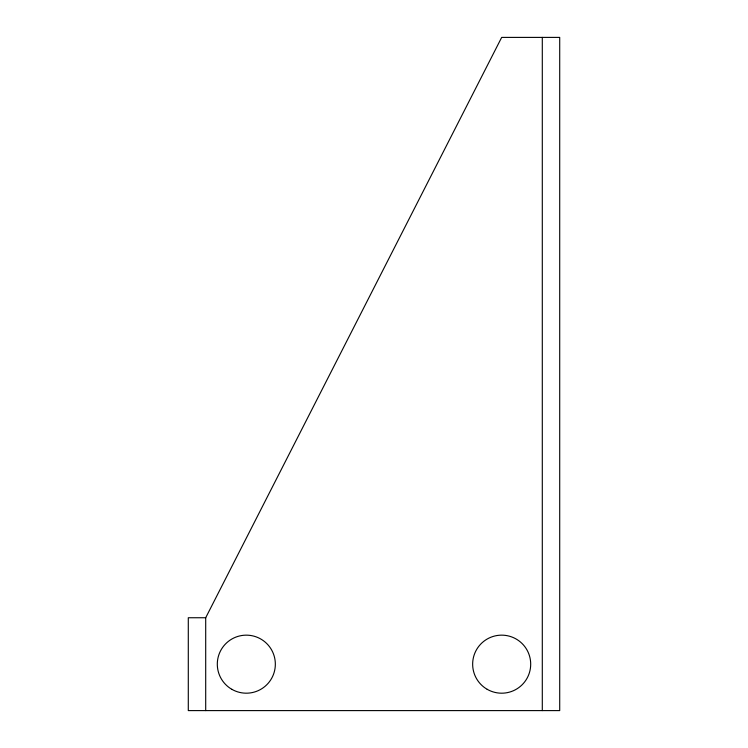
<?xml version="1.0" encoding="UTF-8"?>
<svg xmlns="http://www.w3.org/2000/svg" width="748" height="748" viewBox="0 0 748 748"><rect width="100%" height="100%" fill="white"/><g stroke="black" fill="none" stroke-linecap="round" stroke-linejoin="round"><path stroke-width="1.12" d="M205.7 617.745L501.674 37.4L559.71 37.4L559.71 710.6L188.29 710.6L188.29 617.745L205.7 617.745L205.7 710.6M542.3 37.4L542.3 710.6M231.815 689.301A29.013 29.013 0 0 0 275.339 664.168A29.013 29.013 0 0 0 231.815 639.044A29.013 29.013 0 0 0 231.815 689.301M487.163 689.301A29.013 29.013 0 0 0 530.697 664.168A29.013 29.013 0 0 0 487.163 639.044A29.013 29.013 0 0 0 487.163 689.301"/></g></svg>
